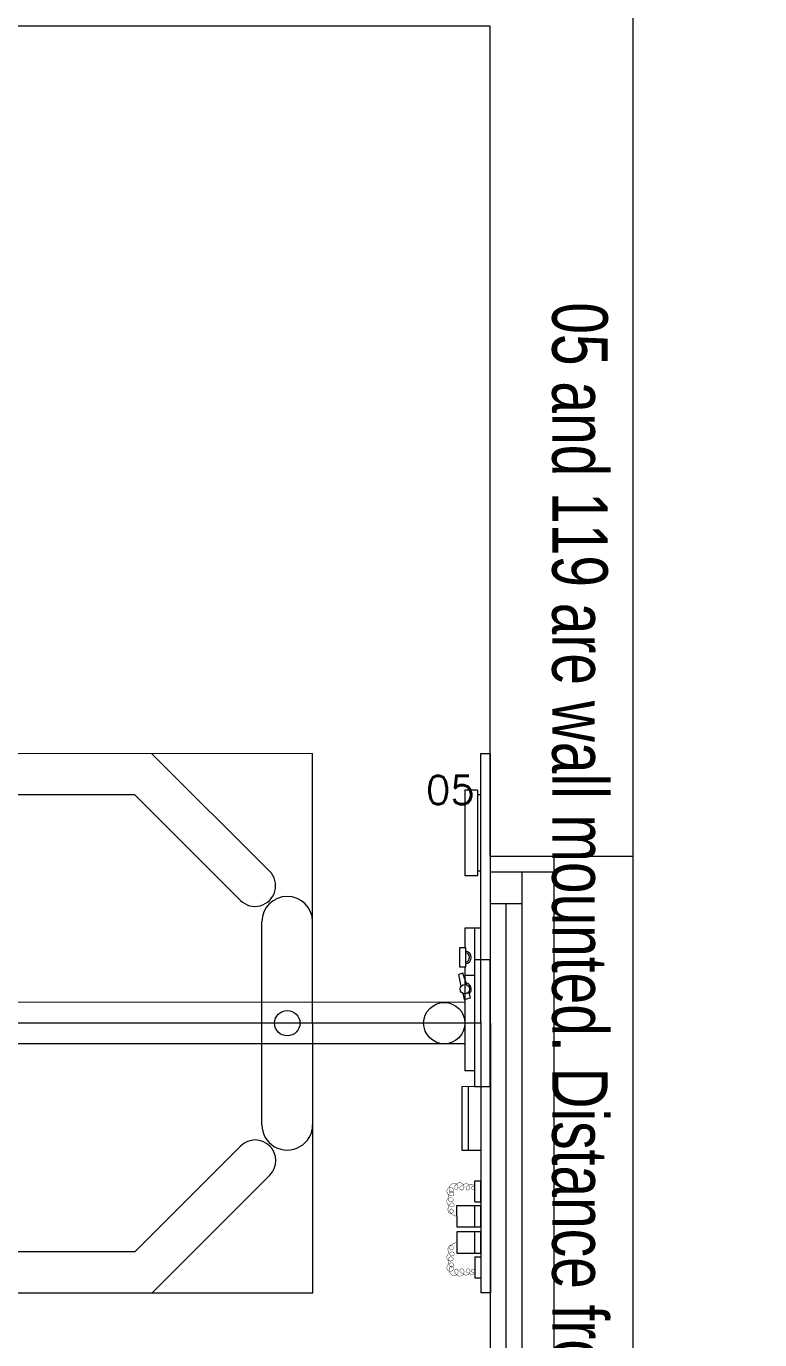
# Model space of a CAD drawing. Header units: millimetres. Extents: x 26027 to 581921, y 7230 to 233891.
# Drawn here: x 539537 to 540694, y 180233 to 182304 of the extents above; entities that cross this region are included whole.
import ezdxf

# ---------------------------------------------------------------- set-up
doc = ezdxf.new("R2010")
doc.units = ezdxf.units.MM
doc.header["$LTSCALE"] = 5
doc.linetypes.add('CENTER', pattern=[50.8, 31.75, -6.35, 6.35, -6.35])
doc.linetypes.add('HIDDEN2', pattern=[0.1875, 0.125, -0.0625])
doc.layers.get('0').update_dxf_attribs({"color": 252})
for name, color, linetype, lineweight in [('Aluminum', 252, 'Continuous', 5), ('LOADING', 252, 'Continuous', 5), ('Medical Equipment and Furniture', 252, 'Continuous', 0), ('Medical Equipment and Furniture1', 252, 'Continuous', 5), ('Proj', 252, 'HIDDEN2', 5), ('Walls', 252, 'Continuous', 5)]:
    doc.layers.add(name, color=color, linetype=linetype, lineweight=lineweight)
doc.styles.add('list_ghTextstyle', font='romans.shx', dxfattribs={"height": 0.25})
doc.styles.add('X3G_ENTITY_257CFD', font='swisscl.ttf', dxfattribs={"height": 200})

# ---------------------------------------------------------------- blocks, each defined once
blk = doc.blocks.new('*X170')
at = {"color": 0}
for p, q in [((5, 3), (5, 3)), ((5, 3), (5, 3)), ((5, 3), (5, 3)), ((5, 3), (5, 3)), ((5, 3), (5, 3)), ((5, 3), (5, 3)), ((5, 3), (5, 3)), ((5, 3), (5, 3)), ((5, 3), (5, 3)), ((5, 3), (5, 3)), ((5, 3), (5, 3)), ((5, 3), (5, 3)), ((5, 3), (5, 3)), ((5, 3), (5, 3)), ((5, 3), (5, 3)), ((5, 3), (5, 3)), ((5, 3), (5, 3)), ((5, 3), (5, 3)), ((5, 3), (5, 3)), ((5, 3), (5, 3)), ((5, 3), (5, 3)), ((5, 3), (5, 3)), ((5, 3), (5, 3)), ((5, 3), (5, 3)), ((5, 3), (5, 3)), ((5, 3), (5, 3)), ((5, 3), (5, 3)), ((5, 3), (5, 3)), ((5, 3), (5, 3)), ((5, 3), (5, 3)), ((5, 3), (5, 3)), ((5, 3), (5, 3)), ((5, 3), (5, 3)), ((5, 3), (5, 3)), ((5, 3), (5, 3)), ((5, 3), (5, 3)), ((5, 3), (5, 3)), ((5, 3), (5, 3)), ((5, 3), (5, 3)), ((5, 3), (5, 3)), ((5, 3), (5, 3)), ((5, 3), (5, 3)), ((5, 3), (5, 3)), ((5, 3), (5, 3)), ((5, 3), (5, 3)), ((5, 3), (5, 3)), ((5, 3), (5, 3)), ((5, 3), (5, 3)), ((5, 3), (5, 3)), ((5, 3), (5, 3)), ((5, 3), (5, 3)), ((5, 3), (5, 3)), ((5, 3), (5, 3)), ((5, 3), (5, 3)), ((5, 3), (5, 3)), ((5, 3), (5, 3)), ((5, 3), (5, 3)), ((5, 3), (5, 3)), ((5, 3), (5, 3)), ((5, 3), (5, 3)), ((5, 3), (5, 3)), ((5, 3), (5, 3)), ((5, 3), (5, 3)), ((5, 3), (5, 3)), ((5, 3), (5, 3)), ((5, 3), (5, 3)), ((6, 3), (5, 3)), ((5, 3), (5, 3)), ((6, 3), (5, 3)), ((5, 3), (5, 3)), ((6, 3), (5, 3)), ((5, 3), (5, 3)), ((6, 3), (5, 3)), ((5, 3), (5, 3)), ((5, 3), (5, 3)), ((5, 3), (5, 3)), ((5, 3), (5, 3)), ((5, 3), (5, 3)), ((5, 3), (5, 3)), ((5, 3), (5, 3)), ((5, 3), (5, 3)), ((5, 3), (5, 3)), ((5, 3), (5, 3)), ((5, 3), (5, 3)), ((5, 3), (5, 3)), ((5, 3), (5, 3)), ((5, 3), (5, 3)), ((5, 3), (5, 3)), ((5, 3), (5, 3)), ((5, 3), (5, 3)), ((5, 3), (5, 3)), ((5, 3), (5, 3)), ((5, 3), (5, 3)), ((5, 3), (5, 3)), ((5, 3), (5, 3)), ((5, 3), (5, 3)), ((6, 3), (6, 3)), ((6, 3), (6, 3)), ((6, 3), (6, 3)), ((6, 3), (6, 3)), ((6, 3), (6, 3)), ((6, 3), (6, 3)), ((6, 3), (6, 3)), ((6, 3), (6, 3)), ((6, 3), (6, 3)), ((6, 3), (6, 3)), ((6, 3), (6, 3)), ((6, 3), (6, 3)), ((6, 3), (6, 3)), ((6, 3), (6, 3)), ((6, 3), (6, 3)), ((6, 3), (6, 3)), ((6, 3), (6, 3)), ((6, 3), (6, 3)), ((6, 3), (6, 3)), ((6, 3), (6, 3)), ((6, 3), (6, 3)), ((6, 3), (6, 3)), ((6, 3), (6, 3)), ((6, 3), (6, 3)), ((6, 3), (6, 3)), ((6, 3), (6, 3)), ((6, 3), (6, 3)), ((6, 3), (6, 3)), ((6, 3), (6, 3)), ((6, 3), (6, 3)), ((6, 3), (6, 3)), ((6, 3), (6, 3)), ((6, 3), (6, 3)), ((6, 3), (6, 3)), ((6, 3), (6, 3)), ((6, 3), (6, 3)), ((6, 3), (6, 3)), ((6, 3), (6, 3)), ((6, 3), (6, 3)), ((6, 3), (6, 3)), ((6, 3), (6, 3)), ((6, 3), (6, 3)), ((6, 3), (6, 3)), ((6, 3), (6, 3)), ((6, 3), (6, 3)), ((6, 3), (6, 3)), ((6, 3), (6, 3)), ((6, 3), (6, 3)), ((6, 3), (6, 3)), ((6, 3), (6, 3)), ((6, 3), (6, 3)), ((6, 3), (6, 3)), ((6, 3), (6, 3)), ((6, 3), (6, 3)), ((6, 3), (6, 3)), ((6, 3), (6, 3)), ((6, 3), (6, 3)), ((6, 3), (6, 3)), ((6, 3), (6, 3)), ((6, 3), (6, 3)), ((6, 3), (6, 3)), ((6, 3), (6, 3)), ((6, 3), (6, 3)), ((6, 3), (6, 3)), ((6, 3), (6, 3)), ((6, 3), (6, 3)), ((6, 3), (6, 3)), ((6, 3), (6, 3)), ((6, 3), (6, 3)), ((6, 3), (6, 3)), ((6, 3), (6, 3)), ((6, 3), (6, 3)), ((6, 3), (6, 3)), ((6, 3), (6, 3)), ((6, 3), (6, 3)), ((6, 3), (6, 3)), ((6, 3), (6, 3)), ((6, 3), (6, 3)), ((6, 3), (6, 3)), ((6, 3), (6, 3)), ((6, 3), (6, 3)), ((6, 3), (6, 3)), ((6, 3), (6, 3)), ((6, 3), (6, 3)), ((6, 3), (6, 3)), ((6, 3), (6, 3)), ((6, 3), (6, 3)), ((6, 3), (6, 3)), ((6, 3), (6, 3)), ((6, 3), (6, 3)), ((6, 3), (6, 3)), ((6, 3), (6, 3)), ((6, 3), (6, 3)), ((6, 3), (6, 3)), ((6, 3), (6, 3)), ((6, 3), (6, 3)), ((6, 3), (6, 3)), ((6, 3), (6, 3)), ((6, 3), (6, 3)), ((6, 3), (6, 3)), ((6, 3), (6, 3)), ((6, 3), (6, 3)), ((6, 3), (6, 3)), ((6, 3), (6, 3)), ((6, 3), (6, 3)), ((6, 3), (6, 3)), ((6, 3), (6, 3)), ((6, 3), (6, 3)), ((6, 3), (6, 3)), ((6, 3), (6, 3)), ((6, 3), (6, 3)), ((6, 3), (6, 3)), ((6, 3), (6, 3)), ((6, 3), (6, 3)), ((6, 3), (6, 3)), ((6, 3), (6, 3)), ((6, 3), (6, 3)), ((6, 3), (6, 3)), ((6, 3), (6, 3)), ((6, 3), (6, 3)), ((6, 3), (6, 3)), ((6, 3), (6, 3)), ((6, 3), (6, 3)), ((6, 3), (6, 3)), ((6, 3), (6, 3)), ((6, 3), (6, 3)), ((6, 3), (6, 3)), ((6, 3), (6, 3)), ((6, 3), (6, 3)), ((6, 3), (6, 3)), ((6, 3), (6, 3)), ((6, 3), (6, 3)), ((6, 3), (6, 3)), ((6, 3), (6, 3)), ((6, 3), (6, 3)), ((6, 3), (6, 3)), ((6, 3), (6, 3)), ((6, 3), (6, 3)), ((6, 3), (6, 3)), ((6, 3), (6, 3)), ((6, 3), (6, 3)), ((6, 3), (6, 3)), ((6, 3), (6, 3)), ((6, 3), (6, 3)), ((6, 3), (6, 3)), ((6, 3), (6, 3)), ((6, 3), (6, 3)), ((6, 3), (6, 3)), ((6, 3), (6, 3)), ((6, 3), (6, 3)), ((6, 3), (6, 3)), ((6, 3), (6, 3)), ((6, 3), (6, 3)), ((6, 3), (6, 3)), ((6, 3), (6, 3)), ((6, 3), (6, 3)), ((6, 3), (6, 3)), ((6, 3), (6, 3)), ((6, 3), (6, 3)), ((6, 3), (6, 3)), ((6, 3), (6, 3)), ((6, 3), (6, 3)), ((6, 3), (6, 3)), ((6, 3), (6, 3)), ((6, 3), (6, 3)), ((6, 3), (6, 3)), ((6, 3), (6, 3)), ((6, 3), (6, 3)), ((6, 3), (6, 3)), ((6, 3), (6, 3)), ((6, 3), (6, 3)), ((6, 3), (6, 3)), ((6, 3), (6, 3)), ((6, 3), (6, 3)), ((6, 3), (6, 3)), ((6, 3), (6, 3)), ((6, 3), (6, 3)), ((6, 3), (6, 3)), ((6, 3), (6, 3)), ((6, 3), (6, 3)), ((6, 3), (6, 3)), ((6, 3), (6, 3)), ((6, 3), (6, 3)), ((6, 3), (6, 3)), ((6, 3), (6, 3)), ((6, 3), (6, 3)), ((6, 3), (6, 3)), ((6, 3), (6, 3)), ((6, 3), (6, 3)), ((6, 3), (6, 3)), ((6, 3), (6, 3)), ((6, 3), (6, 3)), ((6, 3), (6, 3)), ((6, 3), (6, 3)), ((6, 3), (6, 3)), ((6, 3), (6, 3)), ((6, 3), (6, 3)), ((6, 3), (6, 3)), ((6, 3), (6, 3)), ((6, 3), (6, 3)), ((6, 3), (6, 3)), ((6, 3), (6, 3)), ((6, 3), (6, 3)), ((6, 3), (6, 3)), ((6, 3), (5, 3)), ((6, 3), (5, 3)), ((6, 3), (5, 3)), ((6, 3), (5, 3)), ((6, 3), (5, 3)), ((6, 3), (6, 3)), ((6, 3), (6, 3)), ((6, 3), (6, 3)), ((6, 3), (6, 3)), ((6, 3), (6, 3)), ((6, 3), (6, 3)), ((6, 3), (6, 3)), ((6, 3), (6, 3)), ((6, 3), (6, 3)), ((6, 3), (6, 3)), ((6, 3), (6, 3)), ((6, 3), (6, 3)), ((6, 3), (6, 3)), ((6, 3), (6, 3)), ((6, 3), (6, 3)), ((6, 3), (6, 3)), ((6, 3), (6, 3)), ((6, 3), (6, 3)), ((6, 3), (6, 3)), ((6, 3), (6, 3)), ((6, 3), (6, 3)), ((6, 3), (6, 3)), ((6, 3), (6, 3)), ((6, 3), (6, 3)), ((6, 3), (6, 3)), ((6, 3), (6, 3)), ((6, 3), (6, 3)), ((6, 3), (6, 3)), ((6, 3), (6, 3)), ((6, 3), (6, 3)), ((6, 3), (6, 3)), ((6, 3), (6, 3)), ((6, 3), (6, 3)), ((6, 3), (6, 3)), ((6, 3), (6, 3)), ((6, 3), (6, 3)), ((6, 3), (6, 3)), ((6, 3), (6, 3)), ((6, 3), (6, 3)), ((6, 3), (6, 3)), ((6, 3), (6, 3)), ((6, 3), (6, 3)), ((6, 3), (6, 3)), ((6, 3), (6, 3)), ((6, 3), (6, 3)), ((6, 3), (6, 3)), ((6, 3), (6, 3)), ((6, 3), (6, 3)), ((6, 3), (6, 3)), ((6, 3), (6, 3)), ((6, 3), (6, 3)), ((6, 3), (6, 3)), ((6, 3), (6, 3)), ((6, 3), (6, 3)), ((6, 3), (6, 3)), ((6, 3), (6, 3)), ((6, 3), (6, 3)), ((6, 3), (6, 3)), ((6, 3), (6, 3)), ((6, 3), (6, 3)), ((6, 3), (6, 3)), ((6, 3), (6, 3)), ((6, 3), (6, 3)), ((6, 3), (6, 3)), ((6, 3), (6, 3)), ((6, 3), (6, 3)), ((6, 3), (6, 3)), ((6, 3), (6, 3)), ((6, 3), (6, 3)), ((6, 3), (6, 3)), ((6, 3), (6, 3)), ((6, 3), (6, 3)), ((6, 3), (6, 3)), ((6, 3), (6, 3)), ((6, 3), (6, 3)), ((6, 3), (6, 3)), ((6, 3), (6, 3)), ((6, 3), (6, 3)), ((6, 3), (6, 3)), ((6, 3), (6, 3)), ((6, 3), (6, 3)), ((6, 3), (6, 3)), ((6, 3), (6, 3)), ((6, 3), (6, 3)), ((6, 3), (6, 3)), ((6, 3), (6, 3)), ((6, 3), (6, 3)), ((6, 3), (6, 3)), ((6, 3), (6, 3)), ((6, 3), (6, 3)), ((6, 3), (6, 3)), ((6, 3), (6, 3)), ((6, 3), (6, 3)), ((6, 3), (6, 3)), ((6, 3), (6, 3)), ((6, 3), (6, 3)), ((6, 3), (6, 3)), ((6, 3), (6, 3)), ((6, 3), (6, 3)), ((6, 3), (6, 3)), ((6, 3), (6, 3)), ((6, 3), (6, 3)), ((6, 3), (6, 3)), ((6, 3), (6, 3)), ((6, 3), (6, 3)), ((6, 3), (6, 3)), ((6, 3), (6, 3)), ((6, 3), (6, 3)), ((6, 3), (6, 3)), ((6, 3), (6, 3)), ((6, 3), (6, 3)), ((6, 3), (6, 3)), ((6, 3), (6, 3)), ((6, 3), (6, 3)), ((6, 3), (6, 3)), ((6, 3), (6, 3)), ((6, 3), (6, 3)), ((6, 3), (6, 3)), ((6, 3), (6, 3)), ((6, 3), (6, 3)), ((6, 3), (6, 3)), ((6, 3), (6, 3)), ((6, 3), (6, 3)), ((6, 3), (6, 3)), ((6, 3), (6, 3)), ((6, 3), (6, 3)), ((6, 3), (6, 3)), ((6, 3), (6, 3)), ((6, 3), (6, 3)), ((6, 3), (6, 3)), ((6, 3), (6, 3)), ((6, 3), (6, 3)), ((6, 3), (6, 3)), ((6, 3), (6, 3)), ((6, 3), (6, 3)), ((6, 3), (6, 3)), ((6, 3), (6, 3)), ((6, 3), (6, 3)), ((6, 3), (6, 3)), ((6, 3), (6, 3)), ((6, 3), (6, 3)), ((6, 3), (6, 3)), ((6, 3), (6, 3)), ((6, 3), (6, 3)), ((6, 3), (6, 3)), ((6, 3), (6, 3)), ((6, 3), (6, 3)), ((6, 3), (6, 3)), ((6, 3), (6, 3)), ((6, 3), (6, 3)), ((6, 3), (6, 3)), ((6, 3), (6, 3)), ((6, 3), (6, 3)), ((6, 3), (6, 3)), ((6, 3), (6, 3)), ((6, 3), (6, 3)), ((6, 3), (6, 3)), ((6, 3), (6, 3)), ((6, 3), (6, 3)), ((6, 3), (6, 3)), ((6, 3), (6, 3)), ((6, 3), (6, 3)), ((6, 3), (6, 3)), ((6, 3), (6, 3)), ((6, 3), (6, 3)), ((6, 3), (6, 3)), ((6, 3), (6, 3)), ((6, 3), (6, 3)), ((6, 3), (6, 3)), ((6, 3), (6, 3)), ((6, 3), (6, 3)), ((6, 3), (6, 3)), ((6, 3), (6, 3)), ((6, 3), (6, 3)), ((6, 3), (6, 3)), ((6, 3), (6, 3)), ((6, 3), (6, 3)), ((6, 3), (6, 3)), ((6, 3), (6, 3)), ((6, 3), (6, 3)), ((6, 3), (6, 3)), ((6, 3), (6, 3)), ((6, 3), (6, 3)), ((6, 3), (6, 3)), ((6, 3), (6, 3)), ((6, 3), (6, 3)), ((6, 3), (6, 3)), ((6, 3), (6, 3)), ((6, 3), (6, 3)), ((6, 3), (6, 3)), ((6, 3), (6, 3)), ((6, 3), (6, 3)), ((6, 3), (6, 3)), ((6, 3), (6, 3)), ((6, 3), (6, 3)), ((6, 3), (6, 3)), ((6, 3), (6, 3)), ((6, 3), (6, 3)), ((6, 3), (6, 3)), ((6, 3), (6, 3)), ((6, 3), (6, 3)), ((6, 3), (6, 3)), ((6, 3), (6, 3)), ((6, 3), (6, 3)), ((6, 3), (6, 3)), ((6, 3), (6, 3)), ((6, 3), (6, 3)), ((6, 3), (6, 3)), ((6, 3), (6, 3)), ((6, 3), (6, 3)), ((6, 3), (6, 3)), ((6, 3), (6, 3)), ((6, 3), (6, 3)), ((6, 3), (6, 3)), ((6, 3), (6, 3)), ((6, 3), (6, 3)), ((6, 3), (6, 3)), ((6, 3), (6, 3)), ((6, 3), (6, 3)), ((6, 3), (6, 3)), ((6, 3), (6, 3)), ((6, 3), (6, 3)), ((6, 3), (6, 3)), ((6, 3), (6, 3)), ((6, 3), (6, 3)), ((6, 3), (6, 3)), ((6, 3), (6, 3)), ((6, 3), (6, 3)), ((6, 3), (6, 3)), ((6, 3), (6, 3)), ((6, 3), (6, 3)), ((6, 3), (6, 3)), ((6, 3), (6, 3)), ((6, 3), (6, 3)), ((6, 3), (6, 3)), ((6, 3), (6, 3)), ((6, 3), (6, 3)), ((6, 3), (6, 3)), ((6, 3), (6, 3)), ((6, 3), (6, 3)), ((6, 3), (6, 3)), ((6, 3), (6, 3)), ((6, 3), (6, 3)), ((6, 3), (6, 3)), ((6, 3), (6, 3)), ((6, 3), (6, 3)), ((6, 3), (6, 3)), ((6, 3), (6, 3)), ((6, 3), (6, 3)), ((6, 3), (6, 3)), ((6, 3), (6, 3)), ((6, 3), (6, 3)), ((6, 3), (6, 3)), ((6, 3), (6, 3)), ((6, 3), (6, 3)), ((6, 3), (6, 3)), ((6, 3), (6, 3)), ((6, 3), (6, 3)), ((6, 3), (6, 3)), ((6, 3), (6, 3)), ((6, 3), (6, 3)), ((6, 3), (6, 3)), ((6, 3), (6, 3)), ((6, 3), (6, 3)), ((6, 3), (6, 3)), ((6, 3), (6, 3)), ((6, 3), (6, 3)), ((6, 3), (6, 3)), ((6, 3), (6, 3)), ((6, 3), (6, 3)), ((6, 3), (6, 3)), ((6, 3), (6, 3)), ((6, 3), (6, 3)), ((6, 3), (6, 3)), ((6, 3), (6, 3)), ((6, 3), (6, 3)), ((6, 3), (6, 3)), ((6, 3), (6, 3)), ((6, 3), (6, 3)), ((6, 3), (6, 3)), ((6, 3), (6, 3)), ((6, 3), (6, 3)), ((6, 3), (6, 3)), ((6, 3), (6, 3)), ((6, 3), (6, 3)), ((6, 3), (6, 3)), ((6, 3), (6, 3)), ((6, 3), (6, 3)), ((6, 3), (6, 3)), ((6, 3), (6, 3)), ((6, 3), (6, 3)), ((6, 3), (6, 3)), ((6, 3), (6, 3)), ((6, 3), (6, 3)), ((6, 3), (6, 3)), ((6, 3), (6, 3)), ((6, 3), (6, 3)), ((6, 3), (6, 3)), ((6, 3), (6, 3)), ((6, 3), (6, 3)), ((6, 3), (6, 3)), ((6, 3), (6, 3)), ((6, 3), (6, 3)), ((6, 3), (6, 3)), ((6, 3), (6, 3)), ((6, 3), (6, 3)), ((6, 3), (6, 3)), ((6, 3), (6, 3)), ((6, 3), (6, 3)), ((6, 3), (6, 3)), ((6, 3), (6, 3)), ((6, 3), (6, 3)), ((6, 3), (6, 3)), ((6, 3), (6, 3)), ((6, 3), (6, 3)), ((6, 3), (6, 3)), ((6, 3), (6, 3))]:
    blk.add_line(p, q, dxfattribs=at)
blk = doc.blocks.new('*X171')
at = {"color": 0}
for p, q in [((13, 1), (13, 1)), ((13, 1), (13, 1)), ((13, 1), (13, 1)), ((13, 1), (13, 1)), ((13, 1), (13, 1)), ((13, 1), (13, 1)), ((13, 1), (13, 1)), ((13, 1), (13, 1)), ((13, 1), (13, 1)), ((13, 1), (13, 1)), ((13, 1), (13, 1)), ((13, 1), (13, 1)), ((13, 1), (13, 1)), ((13, 1), (13, 1)), ((13, 1), (13, 1)), ((13, 1), (14, 1)), ((13, 1), (14, 1)), ((13, 1), (14, 1)), ((13, 1), (13, 1)), ((13, 1), (13, 1)), ((13, 1), (13, 1)), ((13, 1), (13, 1)), ((13, 1), (13, 1)), ((13, 1), (13, 1)), ((13, 1), (13, 1)), ((13, 1), (13, 1)), ((13, 1), (13, 1)), ((13, 1), (13, 1)), ((13, 1), (13, 1)), ((13, 1), (13, 1)), ((13, 1), (13, 1)), ((13, 1), (13, 1)), ((13, 1), (13, 1)), ((13, 1), (13, 1)), ((13, 1), (13, 1)), ((13, 1), (13, 1)), ((13, 1), (13, 1)), ((13, 1), (13, 1)), ((13, 1), (13, 1)), ((13, 1), (13, 1)), ((13, 1), (13, 1)), ((13, 1), (13, 1)), ((13, 1), (13, 1)), ((13, 1), (13, 1)), ((13, 1), (13, 1)), ((13, 1), (13, 1)), ((13, 1), (13, 1)), ((13, 1), (13, 1)), ((13, 1), (13, 1)), ((13, 1), (13, 1)), ((13, 1), (13, 1)), ((13, 1), (13, 1)), ((13, 1), (13, 1)), ((13, 1), (13, 1)), ((13, 1), (13, 1)), ((13, 1), (13, 1)), ((13, 1), (13, 1)), ((13, 1), (13, 1)), ((13, 1), (13, 1)), ((13, 1), (13, 1)), ((13, 1), (13, 1)), ((13, 1), (13, 1)), ((13, 1), (13, 1)), ((13, 1), (13, 1)), ((13, 1), (13, 1)), ((13, 1), (13, 1)), ((13, 1), (13, 1)), ((13, 1), (13, 1)), ((13, 1), (13, 1)), ((13, 1), (13, 1)), ((13, 1), (13, 1)), ((13, 1), (13, 1)), ((13, 1), (13, 1)), ((13, 1), (13, 1)), ((13, 1), (13, 1)), ((13, 1), (13, 1)), ((13, 1), (13, 1)), ((13, 1), (13, 1)), ((13, 1), (13, 1)), ((13, 1), (13, 1)), ((13, 1), (13, 1)), ((13, 1), (13, 1)), ((13, 1), (13, 1)), ((13, 1), (13, 1)), ((13, 1), (13, 1)), ((13, 1), (13, 1)), ((13, 1), (13, 1)), ((13, 1), (13, 1)), ((13, 1), (13, 1)), ((13, 1), (13, 1)), ((13, 1), (13, 1)), ((13, 1), (13, 1)), ((13, 1), (13, 1)), ((13, 1), (13, 1)), ((13, 1), (13, 1)), ((13, 1), (13, 1)), ((13, 1), (13, 1)), ((13, 1), (13, 1)), ((13, 1), (13, 1)), ((13, 1), (13, 1)), ((13, 1), (13, 1)), ((13, 1), (13, 1)), ((13, 1), (13, 1)), ((13, 1), (13, 1)), ((13, 1), (13, 1)), ((13, 1), (13, 1)), ((13, 1), (13, 1)), ((13, 1), (13, 1)), ((13, 1), (13, 1)), ((13, 1), (13, 1)), ((13, 1), (13, 1)), ((13, 1), (13, 1)), ((13, 1), (13, 1)), ((13, 1), (13, 1)), ((13, 1), (13, 1)), ((13, 1), (13, 1)), ((13, 1), (13, 1)), ((13, 1), (13, 1)), ((13, 1), (13, 1)), ((13, 1), (13, 1)), ((13, 1), (13, 1)), ((13, 1), (13, 1)), ((13, 1), (13, 1)), ((13, 1), (14, 1)), ((13, 0), (13, 0)), ((13, 0), (13, 0)), ((13, 0), (13, 0)), ((13, 0), (13, 0)), ((13, 0), (13, 0)), ((13, 0), (13, 0)), ((13, 0), (13, 0)), ((13, 0), (13, 0)), ((13, 0), (13, 0)), ((13, 0), (13, 0)), ((13, 0), (13, 0)), ((13, 0), (13, 0)), ((13, 0), (13, 0)), ((13, 0), (13, 0)), ((13, 0), (13, 0)), ((13, 0), (13, 0)), ((13, 0), (13, 0)), ((13, 0), (13, 0)), ((13, 0), (13, 0)), ((13, 0), (13, 0)), ((13, 0), (13, 0)), ((13, 0), (13, 0)), ((13, 0), (13, 0)), ((13, 0), (13, 0)), ((13, 0), (13, 0)), ((13, 0), (13, 0)), ((13, 0), (13, 0)), ((13, 0), (13, 0)), ((13, 0), (13, 0)), ((13, 0), (13, 0)), ((13, 0), (13, 0)), ((13, 0), (13, 0)), ((13, 0), (13, 0)), ((13, 0), (13, 0)), ((13, 0), (13, 0)), ((13, 0), (13, 0)), ((13, 0), (13, 0)), ((13, 0), (13, 0)), ((13, 0), (13, 0)), ((13, 0), (13, 0)), ((13, 0), (13, 0)), ((13, 0), (13, 0)), ((13, 0), (13, 0)), ((13, 0), (13, 0)), ((13, 0), (13, 0)), ((13, 0), (13, 0)), ((13, 0), (13, 0)), ((13, 0), (13, 0)), ((13, 0), (14, 0)), ((13, 0), (14, 0)), ((13, 0), (13, 0)), ((13, 0), (14, 0)), ((14, 1), (14, 1)), ((14, 1), (14, 1)), ((14, 1), (14, 1)), ((14, 1), (14, 1)), ((14, 1), (14, 1)), ((14, 1), (14, 1)), ((14, 1), (14, 1)), ((14, 1), (14, 1)), ((14, 1), (14, 1)), ((14, 1), (14, 1)), ((14, 1), (14, 1)), ((14, 1), (14, 1)), ((14, 1), (14, 1)), ((14, 1), (14, 1)), ((14, 1), (14, 1)), ((14, 1), (14, 1)), ((14, 1), (14, 1)), ((14, 1), (14, 1)), ((14, 1), (14, 1)), ((14, 1), (14, 1)), ((14, 1), (14, 1)), ((14, 1), (14, 1)), ((14, 1), (14, 1)), ((14, 1), (14, 1)), ((14, 1), (14, 1)), ((14, 1), (14, 1)), ((14, 1), (14, 1)), ((14, 1), (14, 1)), ((14, 1), (14, 1)), ((14, 1), (14, 1)), ((14, 1), (14, 1)), ((14, 1), (14, 1)), ((14, 1), (14, 1)), ((14, 1), (14, 1)), ((14, 1), (14, 1)), ((14, 1), (14, 1)), ((14, 1), (14, 1)), ((14, 1), (14, 1)), ((14, 1), (14, 1)), ((14, 1), (14, 1)), ((14, 1), (14, 1)), ((14, 1), (14, 1)), ((14, 1), (14, 1)), ((14, 1), (14, 1)), ((14, 1), (14, 1)), ((14, 1), (14, 1)), ((14, 1), (14, 1)), ((14, 1), (14, 1)), ((14, 1), (14, 1)), ((14, 1), (14, 1)), ((14, 1), (14, 1)), ((14, 1), (14, 1)), ((14, 1), (14, 1)), ((14, 1), (14, 1)), ((14, 1), (14, 1)), ((14, 1), (14, 1)), ((14, 1), (14, 1)), ((14, 1), (14, 1)), ((14, 1), (14, 1)), ((14, 1), (14, 1)), ((14, 1), (14, 1)), ((14, 1), (14, 1)), ((14, 1), (14, 1)), ((14, 1), (14, 1)), ((14, 1), (14, 1)), ((14, 1), (14, 1)), ((14, 1), (14, 1)), ((14, 1), (14, 1)), ((14, 1), (14, 1)), ((14, 1), (14, 1)), ((14, 1), (14, 1)), ((14, 1), (14, 1)), ((14, 1), (14, 1)), ((14, 1), (14, 1)), ((14, 1), (14, 1)), ((14, 1), (14, 1)), ((14, 1), (14, 1)), ((14, 1), (14, 1)), ((14, 1), (14, 1)), ((14, 1), (14, 1)), ((14, 1), (14, 1)), ((14, 1), (14, 1)), ((14, 1), (14, 1)), ((14, 1), (14, 1)), ((14, 1), (14, 1)), ((14, 1), (14, 1)), ((14, 1), (14, 1)), ((14, 1), (14, 1)), ((14, 1), (14, 1)), ((14, 1), (14, 1)), ((14, 1), (14, 1)), ((14, 1), (14, 1)), ((14, 1), (14, 1)), ((14, 1), (14, 1)), ((14, 0), (14, 0)), ((14, 0), (14, 0)), ((14, 0), (14, 0)), ((14, 0), (14, 0)), ((14, 0), (14, 0)), ((14, 0), (14, 0)), ((14, 0), (14, 0)), ((14, 0), (14, 0)), ((14, 0), (14, 0)), ((14, 0), (14, 0)), ((14, 0), (14, 0)), ((14, 0), (14, 0)), ((14, 0), (14, 0)), ((14, 0), (14, 0)), ((14, 0), (14, 0)), ((14, 0), (14, 0)), ((14, 0), (14, 0)), ((14, 0), (14, 0)), ((14, 0), (14, 0)), ((14, 0), (14, 0)), ((14, 0), (14, 0)), ((14, 0), (14, 0)), ((14, 0), (14, 0)), ((14, 0), (14, 0)), ((14, 0), (14, 0)), ((14, 0), (14, 0)), ((14, 0), (14, 0)), ((14, 0), (14, 0)), ((14, 0), (14, 0)), ((14, 0), (14, 0)), ((14, 0), (14, 0)), ((14, 0), (14, 0)), ((14, 0), (14, 0)), ((14, 0), (14, 0)), ((14, 0), (14, 0)), ((14, 0), (14, 0)), ((14, 0), (14, 0)), ((14, 0), (14, 0)), ((14, 0), (14, 0)), ((14, 0), (14, 0)), ((14, 0), (14, 0)), ((14, 0), (14, 0)), ((14, 0), (14, 0)), ((14, 0), (14, 0)), ((14, 0), (14, 0)), ((14, 0), (14, 0)), ((14, 0), (14, 0)), ((14, 0), (14, 0)), ((13, 0), (13, 0)), ((13, 0), (14, 0)), ((13, 0), (13, 0)), ((13, 0), (14, 0)), ((13, 0), (13, 0)), ((13, 0), (14, 0)), ((13, 0), (13, 0)), ((13, 0), (13, 0)), ((13, 0), (13, 0)), ((13, 0), (13, 0)), ((13, 0), (14, 0)), ((13, 0), (13, 0)), ((13, 0), (14, 0)), ((13, 0), (13, 0)), ((13, 0), (14, 0)), ((13, 0), (13, 0)), ((13, 0), (14, 0)), ((13, 0), (13, 0)), ((13, 0), (14, 0)), ((13, 0), (13, 0)), ((13, 0), (14, 0)), ((13, 0), (13, 0)), ((13, 0), (14, 0)), ((13, 0), (13, 0)), ((13, 0), (13, 0)), ((13, 0), (13, 0)), ((13, 0), (14, 0)), ((13, 0), (13, 0)), ((13, 0), (14, 0)), ((13, 0), (13, 0)), ((13, 0), (14, 0)), ((13, 0), (13, 0)), ((13, 0), (14, 0)), ((13, 0), (13, 0)), ((13, 0), (13, 0)), ((13, 0), (13, 0)), ((13, 0), (13, 0)), ((13, 0), (13, 0)), ((13, 0), (13, 0)), ((13, 0), (13, 0)), ((13, 0), (13, 0)), ((13, 0), (13, 0)), ((13, 0), (13, 0)), ((13, 0), (13, 0)), ((13, 0), (13, 0)), ((13, 0), (13, 0)), ((13, 0), (13, 0)), ((13, 0), (13, 0)), ((13, 0), (13, 0)), ((13, 0), (13, 0)), ((13, 0), (13, 0)), ((13, 0), (13, 0)), ((13, 0), (13, 0)), ((13, 0), (13, 0)), ((13, 0), (13, 0)), ((13, 0), (13, 0)), ((13, 0), (13, 0)), ((13, 0), (13, 0)), ((13, 0), (13, 0)), ((13, 0), (13, 0)), ((13, 0), (13, 0)), ((13, 0), (13, 0)), ((13, 0), (13, 0)), ((13, 0), (13, 0)), ((13, -1), (13, -1)), ((13, -1), (13, -1)), ((13, -1), (13, -1)), ((13, -1), (13, -1)), ((13, -1), (13, -1)), ((13, -1), (14, -1)), ((13, -1), (13, -1)), ((14, 0), (14, 0)), ((14, 0), (14, 0)), ((14, 0), (14, 0)), ((14, 0), (14, 0)), ((14, 0), (14, 0)), ((14, 0), (14, 0)), ((14, 0), (14, 0)), ((14, 0), (14, 0)), ((14, 0), (14, 0)), ((14, 0), (14, 0)), ((14, 0), (14, 0)), ((14, 0), (14, 0)), ((14, 0), (14, 0)), ((14, 0), (14, 0)), ((14, 0), (14, 0)), ((13, 0), (14, 0)), ((14, 0), (14, 0)), ((14, 0), (14, 0)), ((14, 0), (14, 0)), ((14, 0), (14, 0)), ((14, 0), (14, 0)), ((14, 0), (14, 0)), ((14, 0), (14, 0)), ((14, 0), (14, 0)), ((14, 0), (14, 0)), ((14, 0), (14, 0)), ((14, 0), (14, 0)), ((14, 0), (14, 0)), ((14, 0), (14, 0)), ((14, 0), (14, 0)), ((14, 0), (14, 0)), ((14, 0), (14, 0)), ((14, 0), (14, 0)), ((14, 0), (14, 0)), ((14, 0), (14, 0)), ((14, 0), (14, 0)), ((14, 0), (14, 0)), ((14, 0), (14, 0)), ((14, 0), (14, 0)), ((14, 0), (14, 0)), ((14, 0), (14, 0)), ((14, 0), (14, 0)), ((14, 0), (14, 0)), ((14, 0), (14, 0)), ((14, 0), (14, 0)), ((14, 0), (14, 0)), ((14, 0), (14, 0)), ((14, 0), (14, 0)), ((14, 0), (14, 0)), ((14, 0), (14, 0)), ((14, -1), (14, -1)), ((14, -1), (14, -1)), ((14, -1), (14, -1)), ((14, -1), (14, -1)), ((14, -1), (14, -1))]:
    blk.add_line(p, q, dxfattribs=at)
blk = doc.blocks.new('HF16786E-P')
at = {"layer": 'Medical Equipment and Furniture1'}
for p, q in [((0, 0.425), (-2.14, 0.425)), ((-0.2531, 0.425), (-0.0678, 0.2397)), ((0, -0.425), (0, 0.425)), ((-0.28, 0.36), (-1.86, 0.36)), ((-0.28, 0.36), (-0.1137, 0.1937)), ((-0.08, -0.16), (-0.08, 0.16)), ((-0.1136, -0.1936), (-0.28, -0.36)), ((-0.0676, -0.2396), (-0.2531, -0.425)), ((-1.86, -0.36), (-0.28, -0.36)), ((-2.14, -0.425), (0, -0.425))]:
    blk.add_line(p, q, dxfattribs=at)
for points in [[(0, 0.425), (0, 0.425), (0, 0.425), (0, 0.425), (0, 0.425), (0, 0.425), (0, 0.425), (0, 0.425), (0, 0.425), (0, 0.425), (0, 0.425), (0, 0.425), (0, 0.425), (0, 0.425), (0, 0.425), (0, 0.425), (0, 0.425), (0, 0.425), (0, 0.425), (0, 0.425), (0, 0.425), (0, 0.425), (0, 0.425), (0, 0.425), (0, 0.425), (0, 0.425), (0, 0.425), (0, 0.425), (0, 0.425), (0, 0.425), (0, 0.425), (0, 0.425), (0, 0.425), (0, 0.425), (0, 0.425), (0, 0.425), (0, 0.425), (0, 0.425), (0, 0.425), (0, 0.425), (0, 0.425), (0, 0.425), (0, 0.425), (0, 0.425), (0, 0.425), (0, 0.425), (0, 0.425), (0, 0.425), (0, 0.425), (0, 0.425), (0, 0.425), (0, 0.425), (0, 0.425), (0, 0.425), (0, 0.425), (0, 0.425), (0, 0.425), (0, 0.425), (0, 0.425), (0, 0.425), (0, 0.425), (0, 0.425), (0, 0.425), (0, 0.425), (0, 0.425), (0, 0.425), (0, 0.425), (0, 0.425), (0, 0.425), (0, 0.425), (0, 0.425), (0, 0.425), (0, 0.425), (0, 0.425), (0, 0.425), (0, 0.425), (0, 0.425), (0, 0.425), (0, 0.425), (0, 0.425), (0, 0.425), (0, 0.425), (0, 0.425), (0, 0.425), (0, 0.425), (0, 0.425), (0, 0.425), (0, 0.425), (0, 0.425), (0, 0.425), (0, 0.425), (0, 0.425), (0, 0.425), (0, 0.425), (0, 0.425), (0, 0.425), (0, 0.425), (0, 0.425), (0, 0.425), (0, 0.425), (0, 0.425), (0, 0.425), (0, 0.425), (0, 0.425), (0, 0.425), (0, 0.425), (0, 0.425), (0, 0.425), (0, 0.425), (0, 0.425), (0, 0.425), (0, 0.425), (0, 0.425), (0, 0.425), (0, 0.425), (0, 0.425), (0, 0.425), (0, 0.425), (0, 0.425), (0, 0.425), (0, 0.425), (0, 0.425), (0, 0.425), (0, 0.425), (0, 0.425), (0, 0.425), (0, 0.425), (0, 0.425), (0, 0.425), (0, 0.425), (0, 0.425), (0, 0.425), (0, 0.425), (0, 0.425), (0, 0.425), (0, 0.425), (0, 0.425), (0, 0.425), (0, 0.425), (0, 0.425), (0, 0.425), (0, 0.425), (0, 0.425), (0, 0.425), (0, 0.425), (0, 0.425), (0, 0.425), (0, 0.425), (0, 0.425), (0, 0.425), (0, 0.425), (0, 0.425), (0, 0.425), (0, 0.425), (0, 0.425), (0, 0.425), (0, 0.425), (0, 0.425), (0, 0.425), (0, 0.425), (0, 0.425), (0, 0.425), (0, 0.425), (0, 0.425), (0, 0.425), (0, 0.425), (0, 0.425), (0, 0.425), (0, 0.425), (0, 0.425), (0, 0.425), (0, 0.425), (0, 0.425), (0, 0.425), (0, 0.425), (0, 0.425), (0, 0.425), (0, 0.425), (0, 0.425), (0, 0.425), (0, 0.425), (0, 0.425), (0, 0.425), (0, 0.425), (0, 0.425), (0, 0.425), (0, 0.425), (0, 0.425), (0, 0.425), (0, 0.425), (0, 0.425), (0, 0.425), (0, 0.425), (0, 0.425), (0, 0.425), (0, 0.425), (0, 0.425), (0, 0.425), (0, 0.425), (0, 0.425), (0, 0.425), (0, 0.425), (0, 0.425), (0, 0.425), (0, 0.425), (0, 0.425), (0, 0.425), (0, 0.425), (0, 0.425), (0, 0.425), (0, 0.425), (0, 0.425), (0, 0.425), (0, 0.425), (0, 0.425), (0, 0.425), (0, 0.425), (0, 0.425), (0, 0.425)], [(0, 0.425), (0, 0.425), (0, 0.425), (0, 0.425), (0, 0.425), (0, 0.425), (0, 0.425), (0, 0.425), (0, 0.425), (0, 0.425), (0, 0.425), (0, 0.425), (0, 0.425), (0, 0.425), (0, 0.425), (0, 0.425), (0, 0.425), (0, 0.425), (0, 0.425), (0, 0.425), (0, 0.425), (0, 0.425), (0, 0.425), (0, 0.425), (0, 0.425), (0, 0.425), (0, 0.425), (0, 0.425), (0, 0.425), (0, 0.425), (0, 0.425), (0, 0.425), (0, 0.425), (0, 0.425), (0, 0.425), (0, 0.425), (0, 0.425), (0, 0.425), (0, 0.425), (0, 0.425), (0, 0.425), (0, 0.425), (0, 0.425), (0, 0.425), (0, 0.425), (0, 0.425), (0, 0.425), (0, 0.425), (0, 0.425), (0, 0.425), (0, 0.425), (0, 0.425), (0, 0.425), (0, 0.425), (0, 0.425), (0, 0.425), (0, 0.425), (0, 0.425), (0, 0.425), (0, 0.425), (0, 0.425), (0, 0.425), (0, 0.425), (0, 0.425), (0, 0.425), (0, 0.425), (0, 0.425), (0, 0.425), (0, 0.425), (0, 0.425), (0, 0.425), (0, 0.425), (0, 0.425), (0, 0.425), (0, 0.425), (0, 0.425), (0, 0.425), (0, 0.425), (0, 0.425), (0, 0.425), (0, 0.425), (0, 0.425), (0, 0.425), (0, 0.425), (0, 0.425), (0, 0.425), (0, 0.425), (0, 0.425), (0, 0.425), (0, 0.425), (0, 0.425), (0, 0.425), (0, 0.425), (0, 0.425), (0, 0.425), (0, 0.425), (0, 0.425), (0, 0.425), (0, 0.425), (0, 0.425), (0, 0.425), (0, 0.425), (0, 0.425), (0, 0.425), (0, 0.425), (0, 0.425), (0, 0.425), (0, 0.425), (0, 0.425), (0, 0.425), (0, 0.425), (0, 0.425), (0, 0.425), (0, 0.425), (0, 0.425), (0, 0.425), (0, 0.425), (0, 0.425), (0, 0.425), (0, 0.425), (0, 0.425), (0, 0.425), (0, 0.425), (0, 0.425), (0, 0.425), (0, 0.425), (0, 0.425), (0, 0.425), (0, 0.425), (0, 0.425), (0, 0.425), (0, 0.425), (0, 0.425), (0, 0.425), (0, 0.425), (0, 0.425), (0, 0.425), (0, 0.425), (0, 0.425), (0, 0.425), (0, 0.425), (0, 0.425), (0, 0.425), (0, 0.425), (0, 0.425), (0, 0.425), (0, 0.425), (0, 0.425), (0, 0.425), (0, 0.425), (0, 0.425), (0, 0.425), (0, 0.425), (0, 0.425), (0, 0.425), (0, 0.425), (0, 0.425), (0, 0.425), (0, 0.425), (0, 0.425), (0, 0.425), (0, 0.425), (0, 0.425), (0, 0.425), (0, 0.425), (0, 0.425), (0, 0.425), (0, 0.425), (0, 0.425), (0, 0.425), (0, 0.425), (0, 0.425), (0, 0.425), (0, 0.425), (0, 0.425), (0, 0.425), (0, 0.425), (0, 0.425), (0, 0.425), (0, 0.425), (0, 0.425), (0, 0.425), (0, 0.425), (0, 0.425), (0, 0.425), (0, 0.425), (0, 0.425), (0, 0.425), (0, 0.425), (0, 0.425), (0, 0.425), (0, 0.425), (0, 0.425), (0, 0.425), (0, 0.425), (0, 0.425), (0, 0.425), (0, 0.425), (0, 0.425), (0, 0.425), (0, 0.425), (0, 0.425), (0, 0.425), (0, 0.425), (0, 0.425), (0, 0.425), (0, 0.425), (0, 0.425), (0, 0.425), (0, 0.425), (0, 0.425), (0, 0.425), (0, 0.425), (0, 0.425)], [(0, 0.425), (0, 0.425), (0, 0.425), (0, 0.425), (0, 0.425), (0, 0.425), (0, 0.425), (0, 0.425), (0, 0.425), (0, 0.425), (0, 0.425), (0, 0.425), (0, 0.425), (0, 0.425), (0, 0.425), (0, 0.425), (0, 0.425), (0, 0.425), (0, 0.425), (0, 0.425), (0, 0.425), (0, 0.425), (0, 0.425), (0, 0.425), (0, 0.425), (0, 0.425), (0, 0.425), (0, 0.425), (0, 0.425), (0, 0.425), (0, 0.425), (0, 0.425), (0, 0.425), (0, 0.425), (0, 0.425), (0, 0.425), (0, 0.425), (0, 0.425), (0, 0.425), (0, 0.425), (0, 0.425), (0, 0.425), (0, 0.425), (0, 0.425), (0, 0.425), (0, 0.425), (0, 0.425), (0, 0.425), (0, 0.425), (0, 0.425), (0, 0.425), (0, 0.425), (0, 0.425), (0, 0.425), (0, 0.425), (0, 0.425), (0, 0.425), (0, 0.425), (0, 0.425), (0, 0.425), (0, 0.425), (0, 0.425), (0, 0.425), (0, 0.425), (0, 0.425), (0, 0.425), (0, 0.425), (0, 0.425), (0, 0.425), (0, 0.425), (0, 0.425), (0, 0.425), (0, 0.425), (0, 0.425), (0, 0.425), (0, 0.425), (0, 0.425), (0, 0.425), (0, 0.425), (0, 0.425), (0, 0.425), (0, 0.425), (0, 0.425), (0, 0.425), (0, 0.425), (0, 0.425), (0, 0.425), (0, 0.425), (0, 0.425), (0, 0.425), (0, 0.425), (0, 0.425), (0, 0.425), (0, 0.425), (0, 0.425), (0, 0.425), (0, 0.425), (0, 0.425), (0, 0.425), (0, 0.425), (0, 0.425), (0, 0.425), (0, 0.425), (0, 0.425), (0, 0.425), (0, 0.425), (0, 0.425), (0, 0.425), (0, 0.425), (0, 0.425), (0, 0.425), (0, 0.425), (0, 0.425), (0, 0.425), (0, 0.425), (0, 0.425), (0, 0.425), (0, 0.425), (0, 0.425), (0, 0.425), (0, 0.425), (0, 0.425), (0, 0.425), (0, 0.425), (0, 0.425), (0, 0.425), (0, 0.425), (0, 0.425), (0, 0.425), (0, 0.425), (0, 0.425), (0, 0.425), (0, 0.425), (0, 0.425), (0, 0.425), (0, 0.425), (0, 0.425), (0, 0.425), (0, 0.425), (0, 0.425), (0, 0.425), (0, 0.425), (0, 0.425), (0, 0.425), (0, 0.425), (0, 0.425), (0, 0.425), (0, 0.425), (0, 0.425), (0, 0.425), (0, 0.425), (0, 0.425), (0, 0.425), (0, 0.425), (0, 0.425), (0, 0.425), (0, 0.425), (0, 0.425), (0, 0.425), (0, 0.425), (0, 0.425), (0, 0.425), (0, 0.425), (0, 0.425), (0, 0.425), (0, 0.425), (0, 0.425), (0, 0.425), (0, 0.425), (0, 0.425), (0, 0.425), (0, 0.425), (0, 0.425), (0, 0.425), (0, 0.425), (0, 0.425), (0, 0.425), (0, 0.425), (0, 0.425), (0, 0.425), (0, 0.425), (0, 0.425), (0, 0.425), (0, 0.425), (0, 0.425), (0, 0.425), (0, 0.425), (0, 0.425), (0, 0.425), (0, 0.425), (0, 0.425), (0, 0.425), (0, 0.425), (0, 0.425), (0, 0.425), (0, 0.425), (0, 0.425), (0, 0.425), (0, 0.425), (0, 0.425), (0, 0.425), (0, 0.425), (0, 0.425), (0, 0.425), (0, 0.425), (0, 0.425), (0, 0.425), (0, 0.425), (0, 0.425), (0, 0.425), (0, 0.425), (0, 0.425), (0, 0.425), (0, 0.425), (0, 0.425), (0, 0.425), (0, 0.425), (0, 0.425), (0, 0.425), (0, 0.425), (0, 0.425), (0, 0.425), (0, 0.425), (0, 0.425), (0, 0.425), (0, 0.425), (0, 0.425), (0, 0.425), (0, 0.425), (0, 0.425), (0, 0.425), (0, 0.425), (0, 0.425), (0, 0.425), (0, 0.425), (0, 0.425), (0, 0.425), (0, 0.425), (0, 0.425), (0, 0.425), (0, 0.425), (0, 0.425), (0, 0.425), (0, 0.425), (0, 0.425), (0, 0.425), (0, 0.425), (0, 0.425), (0, 0.425), (0, 0.425), (0, 0.425), (0, 0.425), (0, 0.425), (0, 0.425), (0, 0.425), (0, 0.425), (0, 0.425), (0, 0.425), (0, 0.425), (0, 0.425), (0, 0.425), (0, 0.425), (0, 0.425), (0, 0.425), (0, 0.425), (0, 0.425), (0, 0.425), (0, 0.425), (0, 0.425), (0, 0.425), (0, 0.425), (0, 0.425), (0, 0.425), (0, 0.425), (0, 0.425), (0, 0.425), (0, 0.425)]]:
    blk.add_lwpolyline(points, close=True, dxfattribs=at)
for points in [[(0, 0.425), (0, 0.425), (0, 0.425), (0, 0.425), (0, 0.425), (0, 0.425), (0, 0.425), (0, 0.425), (0, 0.425), (0, 0.425), (0, 0.425), (0, 0.425), (0, 0.425), (0, 0.425), (0, 0.425)], [(0, 0.425), (0, 0.425), (0, 0.425), (0, 0.425), (0, 0.425), (0, 0.425), (0, 0.425), (0, 0.425), (0, 0.425), (0, 0.425), (0, 0.425), (0, 0.425), (0, 0.425), (0, 0.425), (0, 0.425), (0, 0.425), (0, 0.425), (0, 0.425), (0, 0.425), (0, 0.425), (0, 0.425), (0, 0.425), (0, 0.425), (0, 0.425), (0, 0.425), (0, 0.425), (0, 0.425), (0, 0.425), (0, 0.425), (0, 0.425), (0, 0.425), (0, 0.425), (0, 0.425), (0, 0.425), (0, 0.425), (0, 0.425), (0, 0.425), (0, 0.425), (0, 0.425), (0, 0.425), (0, 0.425), (0, 0.425), (0, 0.425), (0, 0.425), (0, 0.425), (0, 0.425), (0, 0.425), (0, 0.425), (0, 0.425), (0, 0.425), (0, 0.425), (0, 0.425), (0, 0.425), (0, 0.425), (0, 0.425), (0, 0.425), (0, 0.425), (0, 0.425), (0, 0.425), (0, 0.425), (0, 0.425), (0, 0.425), (0, 0.425), (0, 0.425), (0, 0.425), (0, 0.425), (0, 0.425), (0, 0.425), (0, 0.425), (0, 0.425), (0, 0.425), (0, 0.425), (0, 0.425), (0, 0.425), (0, 0.425), (0, 0.425), (0, 0.425), (0, 0.425), (0, 0.425), (0, 0.425), (0, 0.425), (0, 0.425), (0, 0.425), (0, 0.425), (0, 0.425), (0, 0.425), (0, 0.425), (0, 0.425), (0, 0.425)], [(0, 0.425), (0, 0.425), (0, 0.425), (0, 0.425), (0, 0.425), (0, 0.425), (0, 0.425), (0, 0.425), (0, 0.425), (0, 0.425), (0, 0.425), (0, 0.425), (0, 0.425), (0, 0.425), (0, 0.425), (0, 0.425), (0, 0.425), (0, 0.425), (0, 0.425), (0, 0.425), (0, 0.425), (0, 0.425), (0, 0.425), (0, 0.425), (0, 0.425), (0, 0.425), (0, 0.425), (0, 0.425), (0, 0.425), (0, 0.425), (0, 0.425), (0, 0.425), (0, 0.425), (0, 0.425), (0, 0.425), (0, 0.425), (0, 0.425), (0, 0.425), (0, 0.425), (0, 0.425), (0, 0.425), (0, 0.425), (0, 0.425), (0, 0.425), (0, 0.425), (0, 0.425), (0, 0.425), (0, 0.425), (0, 0.425), (0, 0.425), (0, 0.425), (0, 0.425), (0, 0.425), (0, 0.425), (0, 0.425), (0, 0.425), (0, 0.425), (0, 0.425), (0, 0.425), (0, 0.425), (0, 0.425), (0, 0.425), (0, 0.425), (0, 0.425), (0, 0.425), (0, 0.425), (0, 0.425), (0, 0.425), (0, 0.425), (0, 0.425), (0, 0.425), (0, 0.425), (0, 0.425), (0, 0.425), (0, 0.425), (0, 0.425), (0, 0.425), (0, 0.425), (0, 0.425), (0, 0.425), (0, 0.425), (0, 0.425), (0, 0.425), (0, 0.425), (0, 0.425), (0, 0.425), (0, 0.425), (0, 0.425), (0, 0.425), (0, 0.425), (0, 0.425), (0, 0.425), (0, 0.425), (0, 0.425), (0, 0.425), (0, 0.425), (0, 0.425), (0, 0.425), (0, 0.425), (0, 0.425), (0, 0.425), (0, 0.425), (0, 0.425), (0, 0.425), (0, 0.425), (0, 0.425), (0, 0.425), (0, 0.425), (0, 0.425), (0, 0.425), (0, 0.425)], [(0, 0.425), (0, 0.425), (0, 0.425), (0, 0.425), (0, 0.425), (0, 0.425), (0, 0.425), (0, 0.425), (0, 0.425), (0, 0.425), (0, 0.425), (0, 0.425), (0, 0.425), (0, 0.425), (0, 0.425), (0, 0.425), (0, 0.425), (0, 0.425), (0, 0.425), (0, 0.425), (0, 0.425), (0, 0.425), (0, 0.425), (0, 0.425), (0, 0.425), (0, 0.425), (0, 0.425), (0, 0.425), (0, 0.425), (0, 0.425), (0, 0.425), (0, 0.425), (0, 0.425), (0, 0.425), (0, 0.425), (0, 0.425), (0, 0.425), (0, 0.425), (0, 0.425), (0, 0.425), (0, 0.425), (0, 0.425), (0, 0.425), (0, 0.425), (0, 0.425), (0, 0.425), (0, 0.425), (0, 0.425), (0, 0.425), (0, 0.425), (0, 0.425), (0, 0.425), (0, 0.425), (0, 0.425)], [(0, 0.425), (0, 0.425), (0, 0.425), (0, 0.425), (0, 0.425), (0, 0.425), (0, 0.425), (0, 0.425), (0, 0.425), (0, 0.425), (0, 0.425), (0, 0.425), (0, 0.425), (0, 0.425), (0, 0.425), (0, 0.425), (0, 0.425)], [(0, 0.425), (0, 0.425), (0, 0.425), (0, 0.425), (0, 0.425), (0, 0.425), (0, 0.425), (0, 0.425), (0, 0.425), (0, 0.425)], [(0, 0.425), (0, 0.425), (0, 0.425), (0, 0.425), (0, 0.425), (0, 0.425), (0, 0.425), (0, 0.425), (0, 0.425), (0, 0.425)], [(0, 0.425), (0, 0.425), (0, 0.425), (0, 0.425), (0, 0.425), (0, 0.425), (0, 0.425)], [(0, 0.425), (0, 0.425), (0, 0.425), (0, 0.425), (0, 0.425), (0, 0.425), (0, 0.425), (0, 0.425), (0, 0.425), (0, 0.425), (0, 0.425), (0, 0.425)], [(0, 0.425), (0, 0.425), (0, 0.425), (0, 0.425), (0, 0.425), (0, 0.425), (0, 0.425)], [(0, 0.425), (0, 0.425), (0, 0.425), (0, 0.425), (0, 0.425), (0, 0.425), (0, 0.425), (0, 0.425), (0, 0.425), (0, 0.425)], [(0, 0.425), (0, 0.425), (0, 0.425), (0, 0.425), (0, 0.425), (0, 0.425), (0, 0.425), (0, 0.425)], [(0, 0.425), (0, 0.425), (0, 0.425), (0, 0.425), (0, 0.425), (0, 0.425), (0, 0.425), (0, 0.425), (0, 0.425), (0, 0.425), (0, 0.425), (0, 0.425), (0, 0.425), (0, 0.425), (0, 0.425), (0, 0.425), (0, 0.425), (0, 0.425)], [(0, 0.425), (0, 0.425), (0, 0.425), (0, 0.425), (0, 0.425), (0, 0.425), (0, 0.425), (0, 0.425), (0, 0.425), (0, 0.425)], [(0, 0.425), (0, 0.425), (0, 0.425), (0, 0.425), (0, 0.425), (0, 0.425), (0, 0.425), (0, 0.425), (0, 0.425)]]:
    blk.add_lwpolyline(points, dxfattribs=at)
blk.add_circle((-0.04, 0), 0.02, dxfattribs=at)
for centre, radius, start, end in [((-0.0908, 0.2167), 0.0325, 225, 45), ((-0.04, 0.16), 0.04, 0, 180), ((-0.04, -0.16), 0.04, 180, 0), ((-0.0906, -0.2166), 0.0325, 315, 135)]:
    blk.add_arc(centre, radius, start, end, dxfattribs=at)
for name, xscale, yscale, zscale in [('*X170', 8.593299999999998e-11, 8.593299999999998e-11, 8.593299999999998e-11), ('*X171', 5.4996e-11, 5.4996e-11, 5.4996e-11)]:
    blk.add_blockref(name, (0, 0.425), dxfattribs=dict(at, xscale=xscale, yscale=yscale, zscale=zscale))
blk = doc.blocks.new('ME12276-P')
at = {"color": 8, "linetype": 'CENTER'}
for p, q in [((1.3224, 0.188, 0), (1.3224, -0.188, 0)), ((0.0138, 0, 0), (0.9874, 0, 0)), ((1.1344, 0, 0), (1.5104, 0, 0))]:
    blk.add_line(p, q, dxfattribs=at)
at = {"extrusion": (1.35123e-06, 7.46508e-18, 1)}
for p, q in [((0.025, -0.1), (0.025, 0.1)), ((0.04, -0.075), (0.04, 0.075)), ((0.04, 0.0325, 0), (0.79, 0.0325, 0)), ((0.8045, 0.0291, 0), (0.95, -0.0431, 0)), ((1.4592, -0.0114, 0), (1.4993, -0.0208, 0)), ((0.04, -0.0325, 0), (0.79, -0.0329, 0)), ((0.79, -0.0329, 0), (0.9211, -0.1013, 0)), ((1.4988, -0.0544, 0), (1.5046, -0.0294, 0)), ((0.95, -0.0431, 0), (0.9211, -0.1013, 0)), ((1.1333, -0.1544, 0), (0.95, -0.0431, 0)), ((1.4501, -0.0504, 0), (1.4902, -0.0597, 0)), ((1.1199, -0.1813, 0), (0.9211, -0.1013, 0)), ((1.2653, -0.1786, 0), (1.2731, -0.1449, 0)), ((1.1333, -0.1544, 0), (1.1199, -0.1813, 0)), ((1.1333, -0.1544, 0), (1.2459, -0.2104, 0)), ((1.1199, -0.1813, 0), (1.2324, -0.2371, 0)), ((1.2945, -0.1854, 0), (1.2991, -0.1657, 0)), ((1.2489, -0.1973, 0), (1.2424, -0.2254, 0)), ((1.3008, -0.2094, 0), (1.2926, -0.2446, 0))]:
    blk.add_line(p, q, dxfattribs=at)
for p, q in [((0.025, 0.075), (0.04, 0.075)), ((0.025, -0.075), (0.04, -0.075))]:
    blk.add_line(p, q)
blk.add_lwpolyline([(0.025, 0.1), (0, 0.1), (0, -0.1), (0.025, -0.1)], close=True)
for centre, radius in [((1.3224, 0, 0), 0.135), ((0.79, -0.0002), 0.0327), ((1.2612, -0.2514, 0), 0.0321)]:
    blk.add_circle(centre, radius, dxfattribs=at)
blk.add_circle((0.0725, 0), 0.0325)
for centre, radius, start, end in [((1.3224, 0, 0), 0.1373, 256.8534, 355.2294), ((1.4977, -0.0277, 0), 0.00713, 346.8534, 76.8534), ((1.3224, 0, 0), 0.1673, 261.9975, 339.9874), ((1.4918, -0.0528, 0), 0.00713, 256.8534, 346.8534), ((1.2877, -0.1483, 0), 0.015, 76.8534, 166.8534), ((1.2749, -0.2034, 0), 0.0266, 346.8534, 166.8534)]:
    blk.add_arc(centre, radius, start, end, dxfattribs=at)
blk = doc.blocks.new('K.219.49.84')
at = {"layer": 'Medical Equipment and Furniture1', "xscale": 1000, "yscale": 1000, "zscale": 1000}
blk.add_blockref('ME12276-P', (96933.1, -4961.7, 0), dxfattribs=at)
blk = doc.blocks.new('ME19011A-P')
for p, q in [((-0.425, 0), (0.425, 0)), ((-0.425, 0), (-0.425, -0.015)), ((0.425, 0), (0.425, -0.015)), ((-0.425, -0.015), (0.425, -0.015)), ((-0.3675, -0.0198), (-0.2325, -0.0198)), ((-0.3675, -0.0198), (-0.3675, -0.0399)), ((-0.36, -0.015), (-0.36, -0.0198)), ((-0.24, -0.015), (-0.24, -0.0198)), ((-0.2325, -0.0198), (-0.2325, -0.0399)), ((-0.15, -0.015), (-0.15, -0.04)), ((0, -0.015), (0, -0.04)), ((0.1, -0.015), (0.1, -0.045)), ((0.2, -0.045), (0.2, -0.015)), ((0.2818, -0.015), (0.2484, -0.015)), ((0.2484, -0.0243), (0.2484, -0.015)), ((0.2818, -0.0243), (0.2818, -0.015)), ((0.3211, -0.015), (0.2877, -0.015)), ((0.2877, -0.015), (0.2877, -0.0531)), ((0.3211, -0.0531), (0.3211, -0.015)), ((0.3623, -0.015), (0.3289, -0.015)), ((0.3289, -0.015), (0.3289, -0.0531)), ((0.3623, -0.0531), (0.3623, -0.015)), ((0.3682, -0.0243), (0.3682, -0.015)), ((0.3682, -0.015), (0.4016, -0.015)), ((0.4016, -0.0243), (0.4016, -0.015)), ((-0.3675, -0.0399), (-0.2325, -0.0399)), ((-0.15, -0.025), (0, -0.025)), ((-0.15, -0.04), (-0.1187, -0.04)), ((-0.0887, -0.04), (-0.0637, -0.04)), ((-0.0606, -0.0371), (-0.0787, -0.0432)), ((-0.0402, -0.0312), (-0.0496, -0.0337)), ((-0.047, -0.0434), (-0.0376, -0.0409)), ((-0.0376, -0.0409), (-0.0402, -0.0312)), ((-0.0379, -0.04), (0, -0.04)), ((0.1, -0.035), (0.2, -0.035)), ((0.2818, -0.0243), (0.2484, -0.0243)), ((0.3211, -0.0243), (0.2877, -0.0243)), ((0.3623, -0.0243), (0.3289, -0.0243)), ((0.3682, -0.0243), (0.4016, -0.0243)), ((-0.0787, -0.0432), (-0.077, -0.0497)), ((-0.0582, -0.046), (-0.077, -0.0497)), ((0.1, -0.045), (0.2, -0.045)), ((0.2877, -0.0531), (0.3211, -0.0531)), ((0.3289, -0.0531), (0.3623, -0.0531))]:
    blk.add_line(p, q)
blk.add_lwpolyline([(-0.1187, -0.0482), (-0.0887, -0.0482), (-0.0887, -0.0382), (-0.1187, -0.0382)], close=True)
at = {"color": 8, "const_width": 0.000601}
for points in [[(0.3044, -0.0531, -0.184574), (0.2977, -0.0636, -1.44364), (0.2961, -0.0581, -0.837915), (0.2969, -0.0664, -0.30536), (0.2839, -0.062, -1.584726), (0.2894, -0.0609, -0.253153), (0.2827, -0.0684, -0.874198), (0.2775, -0.0585, -0.915253), (0.2791, -0.0658, -0.223821), (0.2683, -0.0644, -1.703343), (0.272, -0.0597, -0.588962), (0.2621, -0.068, -0.717795), (0.2625, -0.0581, -0.983104), (0.2645, -0.0644, -0.326362), (0.2534, -0.0609, -0.758716), (0.2609, -0.0514, -0.906186), (0.2593, -0.0565, -0.189488), (0.2526, -0.0522, -0.7948), (0.2613, -0.0423, -1.223996), (0.2574, -0.047, -0.072149), (0.2534, -0.0403, -0.645886), (0.2609, -0.0324, -1.366917), (0.2574, -0.0371, -0.078415), (0.2542, -0.0308, -0.723006), (0.2613, -0.0256, -1.105484), (0.2582, -0.0292, -0.221197), (0.2566, -0.0243, -0.221197)], [(0.3456, -0.0531, 0.184574), (0.3523, -0.0636, 1.44364), (0.3539, -0.0581, 0.837915), (0.3531, -0.0664, 0.30536), (0.3661, -0.062, 1.584726), (0.3606, -0.0609, 0.253153), (0.3673, -0.0684, 0.874198), (0.3725, -0.0585, 0.915253), (0.3709, -0.0658, 0.223821), (0.3817, -0.0644, 1.703343), (0.378, -0.0597, 0.588962), (0.3879, -0.068, 0.717795), (0.3875, -0.0581, 0.983104), (0.3855, -0.0644, 0.326362), (0.3966, -0.0609, 0.758716), (0.3891, -0.0514, 0.906186), (0.3907, -0.0565, 0.189488), (0.3974, -0.0522, 0.7948), (0.3887, -0.0423, 1.223996), (0.3926, -0.047, 0.072149), (0.3966, -0.0403, 0.645886), (0.3891, -0.0324, 1.366917), (0.3926, -0.0371, 0.078415), (0.3958, -0.0308, 0.723006), (0.3887, -0.0256, 1.105484), (0.3918, -0.0292, 0.221197), (0.3934, -0.0243, 0.221197)]]:
    blk.add_lwpolyline(points, format="xyb", dxfattribs=at)
blk.add_circle((-0.0537, -0.04), 0.0075)
for centre, radius, start, end in [((-0.1037, -0.04), 0.01, 10.4593, 169.5407), ((-0.1037, -0.04), 0.0075, 14.0075, 165.9925), ((-0.0537, -0.04), 0.01, 45, 180)]:
    blk.add_arc(centre, radius, start, end)
blk = doc.blocks.new('M.44.57.64')
at = {"layer": 'LOADING', "xscale": 1000.000000000002, "yscale": 1000.000000000002, "zscale": 1000.000000000002, "rotation": 225.9999036123427}
blk.add_blockref('ME19011A-P', (-80806.9, 16720.7), dxfattribs=at)

msp = doc.modelspace()

# ---------------------------------------------------------------- linework, layer by layer
at = {"layer": 'Aluminum'}
for p, q in [((540268.8, 180995.3, 0), (540268.8, 179495.3, 0)), ((540368.8, 180995.3, 0), (540368.8, 179495.3, 0)), ((540368.8, 180970.3, 0), (540268.8, 180970.3, 0)), ((540318.8, 180970.3, 0), (540318.8, 179520.3, 0)), ((540318.8, 180920.3, 0), (540268.8, 180920.3, 0)), ((540293.8, 179570.3, 0), (540293.8, 180920.3, 0))]:
    msp.add_line(p, q, dxfattribs=at)
at = {"layer": 'Proj'}
msp.add_line((540493.8, 179495.3, 0), (540493.8, 180995.3, 0), dxfattribs=at)
at = {"layer": 'Walls'}
for p, q in [((540493.8, 180995.3, 0), (540493.8, 182495.3, 0)), ((540268.8, 182303.8, 0), (534836.7, 182303.8, 0)), ((540268.8, 180995.3, 0), (540268.8, 182303.8, 0)), ((540268.8, 180995.3, 0), (540493.8, 180995.3, 0))]:
    msp.add_line(p, q, dxfattribs=at)

# ---------------------------------------------------------------- block references
at = {"layer": 'Medical Equipment and Furniture', "rotation": 44.03008370648614}
msp.add_blockref('M.44.57.64', (609988.4, 224873.9, 0), dxfattribs=at)
at = {"layer": 'Medical Equipment and Furniture', "lineweight": 0, "xscale": 1000, "yscale": 1000, "zscale": 1000, "rotation": 0.0149936594164208}
msp.add_blockref('HF16786E-P', (539988.8, 180732, 0), dxfattribs=at)
at = {"layer": 'Medical Equipment and Furniture', "lineweight": 0, "rotation": 180}
msp.add_blockref('K.219.49.84', (637201.9, 175770.4, 0), dxfattribs=at)

# ---------------------------------------------------------------- texts
at = {"layer": 'Medical Equipment and Furniture', "insert": (540453.9, 180370.7, 0), "char_height": 87.473, "width": 3260.537, "attachment_point": 2, "rotation": 270, "style": 'X3G_ENTITY_257CFD'}
msp.add_mtext('05 and 119 are wall mounted. Distance from FFL to be provided by supplier', dxfattribs=at)
at = {"layer": 'Medical Equipment and Furniture', "insert": (540205.9, 181122.2, 0), "char_height": 45, "attachment_point": 2, "rotation": 0.03, "style": 'list_ghTextstyle'}
msp.add_mtext('05', dxfattribs=at)

doc.saveas('drawing.dxf')
